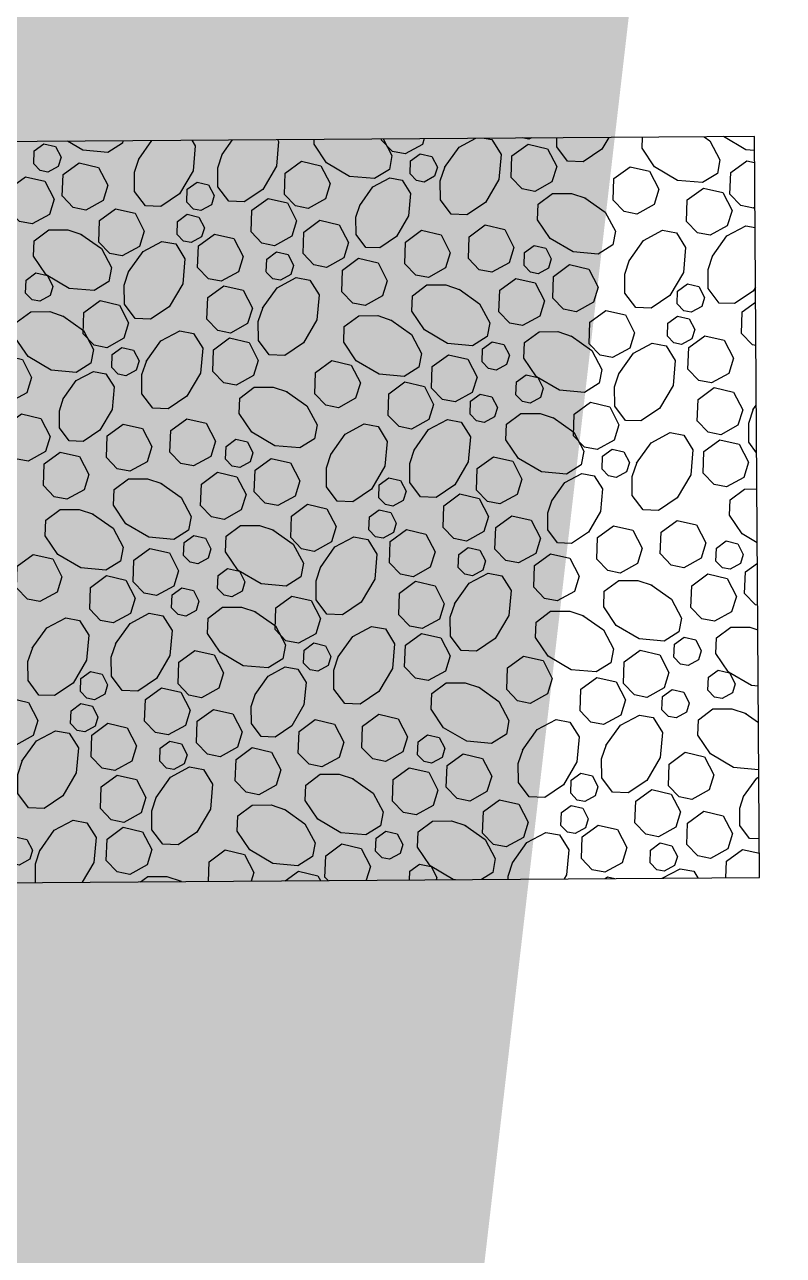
# Model space of a CAD drawing. Header units: feet. Extents: x 7707 to 9528, y 2602 to 5512.
# Drawn here: x 9314.29 to 9324.01, y 4395.07 to 4410.85 of the extents above; entities that cross this region are included whole.
import ezdxf

# ---------------------------------------------------------------- set-up
doc = ezdxf.new("R2010")
doc.units = ezdxf.units.FT
doc.header["$LTSCALE"] = 0.4
doc.header["$MEASUREMENT"] = 0
doc.layers.add('ECB', color=84, linetype='Continuous')
doc.layers.add('STORM', color=7, linetype='Continuous')

msp = doc.modelspace()

# ---------------------------------------------------------------- linework, layer by layer
at = {"layer": 'ECB', "color": 5, "const_width": 13}
msp.add_lwpolyline([(9388.207, 4581.414), (9363.005, 4561.07), (9327.675, 4516.172), (9312.856, 4388.204), (9285.992, 4044.931), (9285.992, 4021.095), (9296.595, 3991.962), (9296.595, 3946.056), (9296.595, 3538.381), (9320.163, 3259.45)], dxfattribs=at)
at = {"layer": 'STORM', "color": 1, "flags": 128}
msp.add_lwpolyline([(9304.644, 4409.283), (9304.711, 4399.783), (9323.71, 4399.917), (9323.644, 4409.416)], close=True, dxfattribs=at)
for points in [[(9320.181, 4409.392), (9320.279, 4409.374), (9320.397, 4409.185), (9320.369, 4408.865), (9320.196, 4408.57), (9319.956, 4408.409), (9319.758, 4408.417), (9319.62, 4408.601), (9319.618, 4408.845), (9319.679, 4409.028)], [(9319.673, 4409.015), (9319.859, 4409.277), (9320.073, 4409.391)], [(9320.785, 4409.396), (9320.752, 4409.379), (9320.666, 4409.396)], [(9321.777, 4409.403), (9321.688, 4409.252), (9321.449, 4409.09), (9321.25, 4409.099), (9321.112, 4409.283), (9321.111, 4409.399)], [(9323, 4409.412), (9323.073, 4409.36), (9323.202, 4409.117), (9323.169, 4408.941), (9322.98, 4408.823), (9322.66, 4408.851), (9322.365, 4409.024), (9322.204, 4409.263), (9322.21, 4409.406)], [(9323.645, 4409.235), (9323.533, 4409.245), (9323.246, 4409.414)], [(9314.407, 4409.064), (9314.414, 4409.231), (9314.537, 4409.322), (9314.686, 4409.287), (9314.758, 4409.149), (9314.721, 4409.031), (9314.588, 4408.958), (9314.491, 4408.978), (9314.407, 4409.064)], [(9315.551, 4409.36), (9315.545, 4409.328), (9315.357, 4409.211), (9315.037, 4409.238), (9314.839, 4409.355)], [(9316.434, 4409.366), (9316.478, 4409.295), (9316.45, 4408.975), (9316.276, 4408.68), (9316.037, 4408.519), (9315.839, 4408.527), (9315.701, 4408.711), (9315.699, 4408.955), (9315.76, 4409.138)], [(9315.754, 4409.125), (9315.922, 4409.363)], [(9317.532, 4409.374), (9317.545, 4409.352), (9317.517, 4409.032), (9317.344, 4408.737), (9317.105, 4408.576), (9316.906, 4408.584), (9316.768, 4408.769), (9316.767, 4409.013), (9316.828, 4409.196)], [(9316.822, 4409.183), (9316.954, 4409.37)], [(9318.884, 4409.383), (9318.998, 4409.169), (9318.965, 4408.992), (9318.776, 4408.874), (9318.456, 4408.903), (9318.161, 4409.076), (9318, 4409.315), (9318.003, 4409.377)], [(9319.411, 4409.387), (9319.388, 4409.312), (9319.167, 4409.19), (9319.005, 4409.222), (9318.865, 4409.367)], [(9318.865, 4409.366), (9318.866, 4409.383)], [(9320.526, 4408.887), (9320.536, 4409.165), (9320.742, 4409.316), (9320.991, 4409.258), (9321.11, 4409.029), (9321.049, 4408.833), (9320.828, 4408.711), (9320.666, 4408.743), (9320.526, 4408.887)], [(9314.774, 4408.648), (9314.785, 4408.926), (9314.99, 4409.077), (9315.239, 4409.019), (9315.358, 4408.789), (9315.297, 4408.594), (9315.076, 4408.472), (9314.914, 4408.504), (9314.775, 4408.648)], [(9317.622, 4408.669), (9317.632, 4408.946), (9317.838, 4409.097), (9318.087, 4409.04), (9318.206, 4408.81), (9318.145, 4408.614), (9317.924, 4408.492), (9317.762, 4408.524), (9317.622, 4408.669)], [(9319.231, 4408.937), (9319.237, 4409.103), (9319.361, 4409.194), (9319.51, 4409.159), (9319.581, 4409.021), (9319.545, 4408.904), (9319.412, 4408.831), (9319.315, 4408.85), (9319.231, 4408.937)], [(9323.33, 4408.673), (9323.34, 4408.951), (9323.546, 4409.102), (9323.646, 4409.079)], [(9321.834, 4408.597), (9321.844, 4408.874), (9322.05, 4409.025), (9322.299, 4408.968), (9322.418, 4408.738), (9322.357, 4408.542), (9322.136, 4408.42), (9321.974, 4408.452), (9321.835, 4408.597)], [(9314.086, 4408.47), (9314.096, 4408.747), (9314.302, 4408.899), (9314.551, 4408.841), (9314.669, 4408.611), (9314.608, 4408.415), (9314.388, 4408.294), (9314.226, 4408.325), (9314.086, 4408.47)], [(9316.37, 4408.571), (9316.376, 4408.738), (9316.5, 4408.828), (9316.649, 4408.794), (9316.72, 4408.656), (9316.684, 4408.538), (9316.551, 4408.466), (9316.454, 4408.484), (9316.37, 4408.571)], [(9318.586, 4408.532), (9318.753, 4408.767), (9318.972, 4408.884), (9319.131, 4408.854), (9319.237, 4408.684), (9319.212, 4408.396), (9319.056, 4408.131), (9318.841, 4407.986), (9318.662, 4407.993), (9318.538, 4408.159), (9318.536, 4408.379), (9318.591, 4408.543)], [(9317.193, 4408.192), (9317.204, 4408.469), (9317.41, 4408.62), (9317.658, 4408.562), (9317.777, 4408.333), (9317.716, 4408.137), (9317.495, 4408.015), (9317.333, 4408.047), (9317.194, 4408.192)], [(9321.471, 4408.63), (9321.733, 4408.444), (9321.862, 4408.201), (9321.829, 4408.024), (9321.64, 4407.907), (9321.32, 4407.935), (9321.026, 4408.108), (9320.864, 4408.347), (9320.873, 4408.546), (9321.057, 4408.684), (9321.301, 4408.685), (9321.484, 4408.624)], [(9322.773, 4408.324), (9322.783, 4408.601), (9322.989, 4408.752), (9323.238, 4408.695), (9323.357, 4408.465), (9323.296, 4408.269), (9323.075, 4408.148), (9322.913, 4408.179), (9322.774, 4408.324)], [(9323.65, 4408.507), (9323.631, 4408.497), (9323.47, 4408.529), (9323.33, 4408.674)], [(9315.241, 4408.06), (9315.251, 4408.338), (9315.457, 4408.489), (9315.706, 4408.431), (9315.825, 4408.201), (9315.764, 4408.006), (9315.543, 4407.884), (9315.381, 4407.916), (9315.241, 4408.061)], [(9316.245, 4408.159), (9316.251, 4408.326), (9316.374, 4408.417), (9316.524, 4408.382), (9316.595, 4408.244), (9316.558, 4408.127), (9316.426, 4408.054), (9316.329, 4408.073), (9316.245, 4408.16)], [(9317.859, 4407.913), (9317.869, 4408.19), (9318.075, 4408.342), (9318.323, 4408.284), (9318.442, 4408.054), (9318.382, 4407.858), (9318.161, 4407.737), (9317.999, 4407.768), (9317.859, 4407.913)], [(9315.013, 4408.163), (9315.275, 4407.977), (9315.405, 4407.734), (9315.371, 4407.557), (9315.182, 4407.439), (9314.862, 4407.467), (9314.568, 4407.641), (9314.406, 4407.879), (9314.415, 4408.078), (9314.599, 4408.216), (9314.843, 4408.218), (9315.026, 4408.157)], [(9316.508, 4407.735), (9316.518, 4408.013), (9316.724, 4408.164), (9316.972, 4408.106), (9317.091, 4407.876), (9317.03, 4407.68), (9316.809, 4407.559), (9316.647, 4407.591), (9316.508, 4407.735)], [(9319.163, 4407.783), (9319.173, 4408.061), (9319.379, 4408.212), (9319.628, 4408.154), (9319.746, 4407.924), (9319.686, 4407.729), (9319.465, 4407.607), (9319.303, 4407.639), (9319.163, 4407.783)], [(9319.978, 4407.852), (9319.988, 4408.129), (9320.194, 4408.28), (9320.443, 4408.223), (9320.561, 4407.993), (9320.5, 4407.797), (9320.279, 4407.675), (9320.118, 4407.707), (9319.978, 4407.852)], [(9322.038, 4407.822), (9322.224, 4408.083), (9322.467, 4408.213), (9322.644, 4408.18), (9322.762, 4407.991), (9322.734, 4407.671), (9322.56, 4407.376), (9322.321, 4407.215), (9322.122, 4407.223), (9321.984, 4407.408), (9321.983, 4407.651), (9322.044, 4407.834)], [(9323.106, 4407.879), (9323.292, 4408.141), (9323.535, 4408.27), (9323.652, 4408.249)], [(9315.622, 4407.678), (9315.809, 4407.94), (9316.051, 4408.07), (9316.228, 4408.037), (9316.346, 4407.848), (9316.318, 4407.528), (9316.145, 4407.233), (9315.906, 4407.072), (9315.707, 4407.08), (9315.569, 4407.264), (9315.567, 4407.508), (9315.628, 4407.691)], [(9320.691, 4407.76), (9320.697, 4407.927), (9320.821, 4408.017), (9320.97, 4407.983), (9321.041, 4407.845), (9321.005, 4407.727), (9320.872, 4407.655), (9320.775, 4407.674), (9320.691, 4407.76)], [(9317.388, 4407.678), (9317.394, 4407.844), (9317.518, 4407.934), (9317.667, 4407.9), (9317.738, 4407.762), (9317.702, 4407.645), (9317.569, 4407.572), (9317.472, 4407.591), (9317.388, 4407.677)], [(9318.355, 4407.425), (9318.365, 4407.702), (9318.571, 4407.853), (9318.82, 4407.795), (9318.939, 4407.566), (9318.878, 4407.37), (9318.657, 4407.248), (9318.495, 4407.28), (9318.355, 4407.425)], [(9323.657, 4407.483), (9323.628, 4407.434), (9323.389, 4407.272), (9323.19, 4407.28), (9323.052, 4407.465), (9323.051, 4407.708), (9323.112, 4407.892)], [(9314.304, 4407.408), (9314.31, 4407.575), (9314.434, 4407.665), (9314.583, 4407.631), (9314.654, 4407.493), (9314.618, 4407.375), (9314.485, 4407.302), (9314.388, 4407.321), (9314.304, 4407.408)], [(9321.059, 4407.344), (9321.069, 4407.622), (9321.274, 4407.773), (9321.523, 4407.715), (9321.642, 4407.485), (9321.581, 4407.29), (9321.36, 4407.168), (9321.198, 4407.2), (9321.059, 4407.344)], [(9316.626, 4407.071), (9316.637, 4407.349), (9316.842, 4407.5), (9317.091, 4407.443), (9317.21, 4407.213), (9317.149, 4407.017), (9316.928, 4406.895), (9316.766, 4406.927), (9316.627, 4407.072)], [(9317.341, 4407.213), (9317.528, 4407.475), (9317.77, 4407.605), (9317.947, 4407.572), (9318.065, 4407.383), (9318.037, 4407.063), (9317.863, 4406.768), (9317.625, 4406.607), (9317.426, 4406.615), (9317.288, 4406.799), (9317.286, 4407.043), (9317.347, 4407.226)], [(9319.859, 4407.457), (9320.121, 4407.271), (9320.251, 4407.028), (9320.218, 4406.851), (9320.029, 4406.733), (9319.709, 4406.761), (9319.414, 4406.935), (9319.253, 4407.174), (9319.261, 4407.373), (9319.445, 4407.511), (9319.689, 4407.512), (9319.872, 4407.451)], [(9320.37, 4407.166), (9320.38, 4407.443), (9320.586, 4407.595), (9320.834, 4407.537), (9320.953, 4407.307), (9320.893, 4407.111), (9320.671, 4406.99), (9320.51, 4407.021), (9320.37, 4407.166)], [(9322.654, 4407.268), (9322.66, 4407.434), (9322.784, 4407.524), (9322.933, 4407.49), (9323.004, 4407.352), (9322.968, 4407.235), (9322.835, 4407.161), (9322.738, 4407.181), (9322.654, 4407.268)], [(9315.041, 4406.883), (9315.051, 4407.16), (9315.257, 4407.311), (9315.506, 4407.254), (9315.624, 4407.024), (9315.564, 4406.829), (9315.343, 4406.706), (9315.181, 4406.738), (9315.041, 4406.883)], [(9321.525, 4406.756), (9321.535, 4407.034), (9321.741, 4407.185), (9321.99, 4407.127), (9322.108, 4406.897), (9322.048, 4406.702), (9321.827, 4406.58), (9321.665, 4406.612), (9321.525, 4406.756)], [(9323.477, 4406.888), (9323.488, 4407.165), (9323.659, 4407.291)], [(9314.782, 4407.115), (9315.044, 4406.929), (9315.174, 4406.686), (9315.141, 4406.509), (9314.952, 4406.391), (9314.632, 4406.419), (9314.337, 4406.593), (9314.176, 4406.831), (9314.184, 4407.03), (9314.369, 4407.168), (9314.612, 4407.17), (9314.795, 4407.109)], [(9318.986, 4407.063), (9319.248, 4406.877), (9319.378, 4406.634), (9319.345, 4406.457), (9319.156, 4406.339), (9318.836, 4406.367), (9318.541, 4406.541), (9318.38, 4406.779), (9318.388, 4406.979), (9318.572, 4407.116), (9318.816, 4407.118), (9318.999, 4407.057)], [(9322.529, 4406.856), (9322.535, 4407.022), (9322.658, 4407.113), (9322.808, 4407.078), (9322.879, 4406.94), (9322.842, 4406.823), (9322.71, 4406.75), (9322.613, 4406.769), (9322.529, 4406.856)], [(9315.849, 4406.532), (9316.035, 4406.794), (9316.278, 4406.923), (9316.455, 4406.891), (9316.573, 4406.701), (9316.544, 4406.381), (9316.371, 4406.087), (9316.132, 4405.925), (9315.933, 4405.934), (9315.795, 4406.118), (9315.794, 4406.362), (9315.855, 4406.545)], [(9321.296, 4406.859), (9321.559, 4406.673), (9321.688, 4406.43), (9321.655, 4406.253), (9321.466, 4406.135), (9321.146, 4406.163), (9320.851, 4406.336), (9320.69, 4406.575), (9320.699, 4406.774), (9320.883, 4406.912), (9321.126, 4406.914), (9321.31, 4406.853)], [(9323.663, 4406.734), (9323.617, 4406.743), (9323.477, 4406.888)], [(9315.407, 4406.453), (9315.413, 4406.62), (9315.536, 4406.71), (9315.685, 4406.676), (9315.757, 4406.538), (9315.72, 4406.42), (9315.588, 4406.347), (9315.491, 4406.367), (9315.407, 4406.453)], [(9316.702, 4406.404), (9316.712, 4406.681), (9316.918, 4406.833), (9317.167, 4406.775), (9317.285, 4406.545), (9317.225, 4406.349), (9317.003, 4406.228), (9316.842, 4406.259), (9316.702, 4406.404)], [(9320.153, 4406.527), (9320.159, 4406.693), (9320.282, 4406.784), (9320.432, 4406.749), (9320.503, 4406.612), (9320.467, 4406.494), (9320.334, 4406.421), (9320.237, 4406.44), (9320.153, 4406.527)], [(9321.906, 4406.374), (9322.092, 4406.636), (9322.335, 4406.766), (9322.512, 4406.733), (9322.63, 4406.544), (9322.602, 4406.224), (9322.429, 4405.929), (9322.19, 4405.768), (9321.991, 4405.776), (9321.853, 4405.96), (9321.851, 4406.204), (9321.912, 4406.387)], [(9322.791, 4406.431), (9322.802, 4406.709), (9323.008, 4406.86), (9323.256, 4406.802), (9323.375, 4406.572), (9323.314, 4406.377), (9323.093, 4406.255), (9322.931, 4406.287), (9322.792, 4406.431)], [(9313.798, 4406.185), (9313.808, 4406.463), (9314.014, 4406.614), (9314.262, 4406.556), (9314.381, 4406.326), (9314.32, 4406.13), (9314.099, 4406.009), (9313.938, 4406.041), (9313.798, 4406.185)], [(9319.505, 4406.19), (9319.515, 4406.467), (9319.721, 4406.618), (9319.97, 4406.561), (9320.089, 4406.331), (9320.028, 4406.135), (9319.807, 4406.014), (9319.645, 4406.045), (9319.505, 4406.19)], [(9314.786, 4406.051), (9314.953, 4406.287), (9315.172, 4406.403), (9315.331, 4406.374), (9315.437, 4406.204), (9315.412, 4405.915), (9315.256, 4405.65), (9315.041, 4405.505), (9314.862, 4405.513), (9314.737, 4405.679), (9314.736, 4405.898), (9314.791, 4406.063)], [(9318.01, 4406.113), (9318.02, 4406.391), (9318.226, 4406.542), (9318.475, 4406.484), (9318.594, 4406.255), (9318.533, 4406.059), (9318.312, 4405.937), (9318.15, 4405.969), (9318.01, 4406.114)], [(9318.949, 4405.84), (9318.959, 4406.118), (9319.165, 4406.269), (9319.414, 4406.211), (9319.533, 4405.981), (9319.472, 4405.786), (9319.251, 4405.664), (9319.089, 4405.696), (9318.949, 4405.84)], [(9320.588, 4406.104), (9320.594, 4406.271), (9320.717, 4406.361), (9320.867, 4406.327), (9320.938, 4406.189), (9320.902, 4406.071), (9320.769, 4405.998), (9320.672, 4406.017), (9320.588, 4406.104)], [(9317.646, 4406.147), (9317.908, 4405.961), (9318.038, 4405.718), (9318.005, 4405.541), (9317.816, 4405.423), (9317.496, 4405.451), (9317.201, 4405.624), (9317.04, 4405.863), (9317.048, 4406.062), (9317.233, 4406.2), (9317.477, 4406.202), (9317.659, 4406.141)], [(9319.999, 4405.856), (9320.005, 4406.022), (9320.129, 4406.113), (9320.278, 4406.078), (9320.35, 4405.94), (9320.313, 4405.823), (9320.18, 4405.75), (9320.083, 4405.769), (9319.999, 4405.856)], [(9322.911, 4405.767), (9322.921, 4406.045), (9323.126, 4406.196), (9323.375, 4406.138), (9323.494, 4405.909), (9323.433, 4405.713), (9323.212, 4405.591), (9323.05, 4405.623), (9322.911, 4405.768)], [(9321.325, 4405.579), (9321.335, 4405.857), (9321.541, 4406.008), (9321.79, 4405.95), (9321.908, 4405.72), (9321.848, 4405.524), (9321.627, 4405.402), (9321.465, 4405.434), (9321.325, 4405.579)], [(9323.672, 4405.361), (9323.572, 4405.495), (9323.57, 4405.739), (9323.631, 4405.922)], [(9323.625, 4405.909), (9323.668, 4405.969)], [(9314.035, 4405.429), (9314.045, 4405.707), (9314.251, 4405.858), (9314.499, 4405.801), (9314.618, 4405.57), (9314.557, 4405.375), (9314.336, 4405.253), (9314.175, 4405.285), (9314.035, 4405.43)], [(9316.153, 4405.368), (9316.164, 4405.646), (9316.369, 4405.797), (9316.618, 4405.739), (9316.737, 4405.509), (9316.676, 4405.314), (9316.455, 4405.192), (9316.293, 4405.224), (9316.153, 4405.368)], [(9319.281, 4405.395), (9319.467, 4405.657), (9319.71, 4405.787), (9319.887, 4405.754), (9320.005, 4405.565), (9319.977, 4405.245), (9319.803, 4404.95), (9319.565, 4404.789), (9319.366, 4404.797), (9319.228, 4404.981), (9319.226, 4405.225), (9319.287, 4405.408)], [(9321.066, 4405.811), (9321.328, 4405.625), (9321.458, 4405.382), (9321.425, 4405.205), (9321.236, 4405.087), (9320.916, 4405.115), (9320.621, 4405.289), (9320.46, 4405.527), (9320.468, 4405.726), (9320.652, 4405.864), (9320.896, 4405.866), (9321.079, 4405.805)], [(9315.339, 4405.3), (9315.349, 4405.577), (9315.555, 4405.728), (9315.803, 4405.67), (9315.922, 4405.441), (9315.862, 4405.245), (9315.64, 4405.123), (9315.479, 4405.155), (9315.339, 4405.3)], [(9318.214, 4405.338), (9318.4, 4405.6), (9318.643, 4405.73), (9318.82, 4405.696), (9318.937, 4405.507), (9318.909, 4405.188), (9318.736, 4404.893), (9318.497, 4404.731), (9318.298, 4404.74), (9318.16, 4404.924), (9318.159, 4405.168), (9318.219, 4405.351)], [(9322.133, 4405.228), (9322.319, 4405.49), (9322.562, 4405.619), (9322.739, 4405.586), (9322.856, 4405.397), (9322.828, 4405.077), (9322.655, 4404.783), (9322.416, 4404.621), (9322.217, 4404.63), (9322.079, 4404.814), (9322.078, 4405.058), (9322.139, 4405.241)], [(9316.867, 4405.277), (9316.873, 4405.443), (9316.997, 4405.534), (9317.146, 4405.499), (9317.217, 4405.361), (9317.181, 4405.244), (9317.048, 4405.171), (9316.951, 4405.19), (9316.867, 4405.277)], [(9322.986, 4405.1), (9322.996, 4405.377), (9323.202, 4405.528), (9323.45, 4405.471), (9323.569, 4405.241), (9323.508, 4405.045), (9323.287, 4404.924), (9323.126, 4404.955), (9322.986, 4405.1)], [(9314.531, 4404.941), (9314.541, 4405.219), (9314.747, 4405.37), (9314.996, 4405.312), (9315.114, 4405.082), (9315.054, 4404.886), (9314.833, 4404.764), (9314.671, 4404.797), (9314.531, 4404.941)], [(9317.234, 4404.861), (9317.244, 4405.138), (9317.45, 4405.289), (9317.699, 4405.232), (9317.818, 4405.002), (9317.757, 4404.806), (9317.536, 4404.685), (9317.374, 4404.716), (9317.234, 4404.861)], [(9320.082, 4404.881), (9320.092, 4405.158), (9320.298, 4405.31), (9320.546, 4405.252), (9320.665, 4405.022), (9320.604, 4404.826), (9320.383, 4404.705), (9320.221, 4404.737), (9320.082, 4404.881)], [(9321.691, 4405.149), (9321.697, 4405.316), (9321.82, 4405.406), (9321.969, 4405.372), (9322.041, 4405.234), (9322.004, 4405.116), (9321.871, 4405.043), (9321.775, 4405.063), (9321.691, 4405.149)], [(9316.035, 4404.973), (9316.297, 4404.787), (9316.426, 4404.544), (9316.393, 4404.368), (9316.205, 4404.25), (9315.884, 4404.278), (9315.59, 4404.451), (9315.428, 4404.69), (9315.437, 4404.889), (9315.621, 4405.027), (9315.865, 4405.028), (9316.048, 4404.968)], [(9316.546, 4404.682), (9316.556, 4404.96), (9316.761, 4405.111), (9317.01, 4405.053), (9317.129, 4404.824), (9317.068, 4404.628), (9316.847, 4404.506), (9316.685, 4404.538), (9316.546, 4404.683)], [(9318.83, 4404.784), (9318.836, 4404.95), (9318.959, 4405.041), (9319.109, 4405.006), (9319.18, 4404.869), (9319.143, 4404.751), (9319.011, 4404.678), (9318.914, 4404.697), (9318.83, 4404.784)], [(9321.046, 4404.744), (9321.213, 4404.98), (9321.431, 4405.097), (9321.591, 4405.067), (9321.697, 4404.897), (9321.672, 4404.609), (9321.516, 4404.343), (9321.3, 4404.198), (9321.121, 4404.206), (9320.997, 4404.372), (9320.996, 4404.591), (9321.051, 4404.756)], [(9319.653, 4404.404), (9319.663, 4404.682), (9319.869, 4404.833), (9320.118, 4404.775), (9320.237, 4404.545), (9320.176, 4404.35), (9319.955, 4404.228), (9319.793, 4404.26), (9319.653, 4404.404)], [(9323.68, 4404.206), (9323.485, 4404.32), (9323.324, 4404.559), (9323.332, 4404.758), (9323.516, 4404.896), (9323.676, 4404.897)], [(9317.701, 4404.273), (9317.711, 4404.55), (9317.917, 4404.701), (9318.166, 4404.644), (9318.284, 4404.414), (9318.223, 4404.218), (9318.002, 4404.096), (9317.84, 4404.128), (9317.701, 4404.273)], [(9315.162, 4404.579), (9315.424, 4404.393), (9315.554, 4404.15), (9315.521, 4403.973), (9315.331, 4403.856), (9315.011, 4403.884), (9314.717, 4404.057), (9314.555, 4404.296), (9314.564, 4404.495), (9314.748, 4404.633), (9314.992, 4404.634), (9315.175, 4404.573)], [(9318.704, 4404.372), (9318.71, 4404.539), (9318.834, 4404.629), (9318.983, 4404.595), (9319.054, 4404.457), (9319.018, 4404.339), (9318.885, 4404.266), (9318.788, 4404.285), (9318.704, 4404.372)], [(9320.319, 4404.126), (9320.329, 4404.403), (9320.534, 4404.554), (9320.783, 4404.496), (9320.902, 4404.267), (9320.841, 4404.071), (9320.62, 4403.949), (9320.458, 4403.981), (9320.319, 4404.126)], [(9317.472, 4404.375), (9317.734, 4404.189), (9317.864, 4403.946), (9317.831, 4403.769), (9317.642, 4403.651), (9317.322, 4403.68), (9317.027, 4403.853), (9316.866, 4404.092), (9316.874, 4404.291), (9317.058, 4404.429), (9317.302, 4404.43), (9317.485, 4404.369)], [(9318.967, 4403.948), (9318.977, 4404.225), (9319.183, 4404.376), (9319.432, 4404.319), (9319.551, 4404.089), (9319.49, 4403.893), (9319.269, 4403.771), (9319.107, 4403.803), (9318.967, 4403.948)], [(9321.623, 4403.996), (9321.633, 4404.273), (9321.839, 4404.424), (9322.087, 4404.367), (9322.206, 4404.137), (9322.146, 4403.941), (9321.924, 4403.819), (9321.763, 4403.851), (9321.623, 4403.996)], [(9322.437, 4404.064), (9322.448, 4404.342), (9322.653, 4404.493), (9322.902, 4404.435), (9323.021, 4404.205), (9322.96, 4404.01), (9322.739, 4403.888), (9322.577, 4403.92), (9322.438, 4404.064)], [(9316.328, 4404.043), (9316.335, 4404.21), (9316.458, 4404.3), (9316.607, 4404.266), (9316.678, 4404.128), (9316.642, 4404.011), (9316.509, 4403.938), (9316.412, 4403.957), (9316.329, 4404.043)], [(9318.082, 4403.891), (9318.268, 4404.153), (9318.511, 4404.282), (9318.688, 4404.249), (9318.805, 4404.06), (9318.777, 4403.74), (9318.604, 4403.445), (9318.365, 4403.284), (9318.166, 4403.293), (9318.028, 4403.477), (9318.027, 4403.721), (9318.088, 4403.904)], [(9323.151, 4403.973), (9323.157, 4404.139), (9323.281, 4404.23), (9323.43, 4404.195), (9323.501, 4404.057), (9323.465, 4403.94), (9323.332, 4403.867), (9323.235, 4403.886), (9323.151, 4403.973)], [(9314.185, 4403.63), (9314.196, 4403.907), (9314.402, 4404.058), (9314.651, 4404.001), (9314.769, 4403.771), (9314.708, 4403.575), (9314.487, 4403.453), (9314.326, 4403.485), (9314.186, 4403.63)], [(9315.681, 4403.707), (9315.691, 4403.984), (9315.897, 4404.135), (9316.146, 4404.077), (9316.265, 4403.848), (9316.204, 4403.652), (9315.983, 4403.53), (9315.821, 4403.562), (9315.681, 4403.707)], [(9319.847, 4403.89), (9319.854, 4404.056), (9319.977, 4404.147), (9320.126, 4404.113), (9320.198, 4403.975), (9320.162, 4403.857), (9320.029, 4403.784), (9319.932, 4403.803), (9319.848, 4403.89)], [(9320.815, 4403.637), (9320.825, 4403.915), (9321.031, 4404.066), (9321.279, 4404.008), (9321.398, 4403.778), (9321.337, 4403.582), (9321.117, 4403.461), (9320.955, 4403.492), (9320.815, 4403.637)], [(9316.763, 4403.621), (9316.77, 4403.787), (9316.893, 4403.878), (9317.043, 4403.843), (9317.114, 4403.705), (9317.077, 4403.588), (9316.945, 4403.515), (9316.847, 4403.534), (9316.764, 4403.62)], [(9323.518, 4403.557), (9323.528, 4403.834), (9323.682, 4403.947)], [(9315.125, 4403.357), (9315.135, 4403.634), (9315.341, 4403.786), (9315.59, 4403.728), (9315.708, 4403.498), (9315.648, 4403.302), (9315.427, 4403.181), (9315.265, 4403.213), (9315.125, 4403.357)], [(9319.086, 4403.284), (9319.096, 4403.562), (9319.302, 4403.713), (9319.551, 4403.655), (9319.669, 4403.425), (9319.609, 4403.229), (9319.387, 4403.108), (9319.226, 4403.139), (9319.086, 4403.284)], [(9319.801, 4403.426), (9319.987, 4403.688), (9320.23, 4403.817), (9320.407, 4403.784), (9320.525, 4403.595), (9320.496, 4403.275), (9320.323, 4402.981), (9320.084, 4402.819), (9319.885, 4402.827), (9319.747, 4403.012), (9319.746, 4403.255), (9319.807, 4403.439)], [(9322.319, 4403.669), (9322.581, 4403.483), (9322.71, 4403.24), (9322.677, 4403.064), (9322.488, 4402.946), (9322.168, 4402.974), (9321.873, 4403.147), (9321.713, 4403.386), (9321.72, 4403.585), (9321.905, 4403.723), (9322.149, 4403.724), (9322.332, 4403.664)], [(9322.829, 4403.379), (9322.84, 4403.656), (9323.045, 4403.807), (9323.294, 4403.75), (9323.413, 4403.52), (9323.352, 4403.324), (9323.131, 4403.202), (9322.969, 4403.234), (9322.83, 4403.378)], [(9316.175, 4403.372), (9316.181, 4403.539), (9316.305, 4403.63), (9316.454, 4403.595), (9316.525, 4403.457), (9316.489, 4403.34), (9316.356, 4403.267), (9316.259, 4403.286), (9316.175, 4403.372)], [(9323.686, 4403.407), (9323.658, 4403.412), (9323.518, 4403.557)], [(9317.5, 4403.096), (9317.511, 4403.373), (9317.717, 4403.524), (9317.965, 4403.466), (9318.084, 4403.237), (9318.023, 4403.041), (9317.802, 4402.919), (9317.64, 4402.951), (9317.5, 4403.096)], [(9314.389, 4402.855), (9314.575, 4403.117), (9314.818, 4403.246), (9314.995, 4403.213), (9315.113, 4403.024), (9315.085, 4402.704), (9314.911, 4402.409), (9314.673, 4402.248), (9314.474, 4402.256), (9314.336, 4402.44), (9314.334, 4402.684), (9314.395, 4402.867)], [(9315.457, 4402.912), (9315.643, 4403.174), (9315.886, 4403.303), (9316.063, 4403.27), (9316.181, 4403.081), (9316.152, 4402.761), (9315.979, 4402.466), (9315.74, 4402.305), (9315.542, 4402.313), (9315.403, 4402.498), (9315.402, 4402.741), (9315.463, 4402.924)], [(9317.242, 4403.327), (9317.504, 4403.141), (9317.633, 4402.898), (9317.601, 4402.721), (9317.412, 4402.603), (9317.091, 4402.632), (9316.797, 4402.805), (9316.635, 4403.044), (9316.644, 4403.243), (9316.828, 4403.381), (9317.072, 4403.382), (9317.255, 4403.321)], [(9321.446, 4403.276), (9321.708, 4403.09), (9321.837, 4402.846), (9321.804, 4402.669), (9321.615, 4402.552), (9321.296, 4402.58), (9321.001, 4402.753), (9320.839, 4402.992), (9320.848, 4403.191), (9321.032, 4403.329), (9321.276, 4403.331), (9321.459, 4403.269)], [(9318.309, 4402.744), (9318.495, 4403.006), (9318.737, 4403.136), (9318.915, 4403.103), (9319.032, 4402.914), (9319.004, 4402.594), (9318.831, 4402.299), (9318.592, 4402.138), (9318.393, 4402.146), (9318.255, 4402.33), (9318.253, 4402.574), (9318.314, 4402.757)], [(9323.693, 4402.368), (9323.606, 4402.376), (9323.311, 4402.549), (9323.15, 4402.788), (9323.158, 4402.987), (9323.342, 4403.125), (9323.586, 4403.126), (9323.688, 4403.092)], [(9317.866, 4402.666), (9317.872, 4402.832), (9317.996, 4402.923), (9318.145, 4402.888), (9318.216, 4402.75), (9318.18, 4402.633), (9318.047, 4402.56), (9317.95, 4402.579), (9317.866, 4402.666)], [(9319.161, 4402.617), (9319.171, 4402.894), (9319.377, 4403.045), (9319.626, 4402.987), (9319.745, 4402.758), (9319.684, 4402.562), (9319.463, 4402.44), (9319.301, 4402.472), (9319.161, 4402.617)], [(9322.612, 4402.739), (9322.618, 4402.906), (9322.742, 4402.996), (9322.891, 4402.962), (9322.963, 4402.824), (9322.926, 4402.707), (9322.793, 4402.634), (9322.696, 4402.653), (9322.612, 4402.739)], [(9316.257, 4402.398), (9316.267, 4402.675), (9316.473, 4402.826), (9316.722, 4402.769), (9316.841, 4402.539), (9316.78, 4402.343), (9316.559, 4402.221), (9316.397, 4402.253), (9316.257, 4402.398)], [(9321.965, 4402.402), (9321.975, 4402.68), (9322.181, 4402.831), (9322.43, 4402.773), (9322.548, 4402.544), (9322.488, 4402.348), (9322.266, 4402.226), (9322.105, 4402.258), (9321.965, 4402.403)], [(9317.245, 4402.263), (9317.413, 4402.499), (9317.632, 4402.616), (9317.791, 4402.586), (9317.897, 4402.416), (9317.871, 4402.128), (9317.715, 4401.863), (9317.5, 4401.717), (9317.321, 4401.725), (9317.197, 4401.891), (9317.196, 4402.11), (9317.251, 4402.275)], [(9320.47, 4402.326), (9320.48, 4402.603), (9320.686, 4402.754), (9320.935, 4402.697), (9321.053, 4402.467), (9320.993, 4402.271), (9320.771, 4402.149), (9320.609, 4402.181), (9320.47, 4402.326)], [(9315.005, 4402.3), (9315.011, 4402.467), (9315.135, 4402.557), (9315.284, 4402.523), (9315.355, 4402.385), (9315.319, 4402.268), (9315.187, 4402.195), (9315.089, 4402.214), (9315.005, 4402.3)], [(9321.409, 4402.053), (9321.419, 4402.33), (9321.625, 4402.481), (9321.873, 4402.424), (9321.992, 4402.194), (9321.931, 4401.998), (9321.711, 4401.877), (9321.549, 4401.908), (9321.409, 4402.053)], [(9323.048, 4402.317), (9323.054, 4402.483), (9323.177, 4402.574), (9323.326, 4402.539), (9323.398, 4402.401), (9323.361, 4402.284), (9323.229, 4402.211), (9323.132, 4402.23), (9323.048, 4402.317)], [(9315.829, 4401.921), (9315.839, 4402.198), (9316.045, 4402.349), (9316.294, 4402.292), (9316.412, 4402.062), (9316.351, 4401.866), (9316.13, 4401.744), (9315.968, 4401.776), (9315.829, 4401.921)], [(9320.106, 4402.359), (9320.368, 4402.173), (9320.497, 4401.93), (9320.465, 4401.753), (9320.276, 4401.636), (9319.956, 4401.664), (9319.661, 4401.837), (9319.499, 4402.076), (9319.508, 4402.275), (9319.692, 4402.413), (9319.936, 4402.414), (9320.119, 4402.353)], [(9322.459, 4402.068), (9322.465, 4402.235), (9322.589, 4402.326), (9322.738, 4402.291), (9322.809, 4402.153), (9322.772, 4402.035), (9322.64, 4401.962), (9322.543, 4401.982), (9322.459, 4402.068)], [(9313.876, 4401.789), (9313.886, 4402.067), (9314.093, 4402.218), (9314.341, 4402.16), (9314.46, 4401.93), (9314.399, 4401.735), (9314.178, 4401.613), (9314.016, 4401.645), (9313.876, 4401.789)], [(9314.88, 4401.889), (9314.886, 4402.055), (9315.01, 4402.146), (9315.159, 4402.111), (9315.23, 4401.973), (9315.194, 4401.856), (9315.061, 4401.783), (9314.964, 4401.802), (9314.88, 4401.889)], [(9316.494, 4401.642), (9316.504, 4401.92), (9316.71, 4402.071), (9316.959, 4402.013), (9317.077, 4401.783), (9317.017, 4401.588), (9316.796, 4401.465), (9316.634, 4401.497), (9316.494, 4401.642)], [(9318.613, 4401.581), (9318.623, 4401.858), (9318.829, 4402.009), (9319.078, 4401.952), (9319.197, 4401.722), (9319.136, 4401.526), (9318.915, 4401.404), (9318.753, 4401.436), (9318.613, 4401.581)], [(9321.741, 4401.608), (9321.927, 4401.87), (9322.17, 4401.999), (9322.347, 4401.966), (9322.464, 4401.777), (9322.436, 4401.457), (9322.263, 4401.162), (9322.024, 4401.001), (9321.825, 4401.01), (9321.687, 4401.194), (9321.686, 4401.438), (9321.747, 4401.621)], [(9323.701, 4401.303), (9323.695, 4401.299), (9323.375, 4401.328), (9323.081, 4401.501), (9322.919, 4401.74), (9322.927, 4401.939), (9323.112, 4402.077), (9323.356, 4402.078), (9323.539, 4402.017)], [(9323.526, 4402.023), (9323.696, 4401.902)], [(9315.143, 4401.464), (9315.153, 4401.742), (9315.359, 4401.893), (9315.607, 4401.835), (9315.726, 4401.605), (9315.666, 4401.41), (9315.445, 4401.288), (9315.283, 4401.319), (9315.143, 4401.464)], [(9317.798, 4401.512), (9317.809, 4401.79), (9318.014, 4401.941), (9318.263, 4401.883), (9318.382, 4401.653), (9318.321, 4401.457), (9318.1, 4401.336), (9317.938, 4401.368), (9317.798, 4401.512)], [(9320.673, 4401.551), (9320.859, 4401.812), (9321.102, 4401.942), (9321.279, 4401.909), (9321.397, 4401.72), (9321.369, 4401.4), (9321.195, 4401.105), (9320.956, 4400.944), (9320.757, 4400.952), (9320.619, 4401.136), (9320.618, 4401.38), (9320.679, 4401.563)], [(9314.257, 4401.407), (9314.443, 4401.669), (9314.686, 4401.799), (9314.863, 4401.766), (9314.981, 4401.577), (9314.953, 4401.257), (9314.78, 4400.962), (9314.541, 4400.801), (9314.342, 4400.809), (9314.204, 4400.993), (9314.203, 4401.237), (9314.264, 4401.42)], [(9316.023, 4401.407), (9316.029, 4401.573), (9316.153, 4401.663), (9316.302, 4401.629), (9316.373, 4401.491), (9316.337, 4401.374), (9316.204, 4401.3), (9316.107, 4401.32), (9316.023, 4401.406)], [(9319.326, 4401.489), (9319.333, 4401.656), (9319.456, 4401.747), (9319.605, 4401.712), (9319.677, 4401.574), (9319.64, 4401.457), (9319.507, 4401.383), (9319.41, 4401.402), (9319.327, 4401.489)], [(9316.99, 4401.154), (9317.001, 4401.431), (9317.206, 4401.582), (9317.455, 4401.524), (9317.574, 4401.295), (9317.513, 4401.099), (9317.292, 4400.977), (9317.131, 4401.009), (9316.99, 4401.154)], [(9319.694, 4401.073), (9319.704, 4401.351), (9319.91, 4401.502), (9320.158, 4401.444), (9320.277, 4401.214), (9320.216, 4401.019), (9319.995, 4400.897), (9319.834, 4400.929), (9319.694, 4401.073)], [(9322.541, 4401.094), (9322.551, 4401.371), (9322.757, 4401.522), (9323.006, 4401.465), (9323.125, 4401.235), (9323.064, 4401.039), (9322.843, 4400.917), (9322.681, 4400.949), (9322.541, 4401.094)], [(9315.262, 4400.8), (9315.272, 4401.078), (9315.478, 4401.229), (9315.726, 4401.171), (9315.845, 4400.941), (9315.784, 4400.746), (9315.563, 4400.624), (9315.401, 4400.656), (9315.262, 4400.801)], [(9315.977, 4400.942), (9316.162, 4401.204), (9316.406, 4401.334), (9316.582, 4401.301), (9316.7, 4401.112), (9316.672, 4400.792), (9316.499, 4400.497), (9316.26, 4400.336), (9316.061, 4400.344), (9315.923, 4400.528), (9315.922, 4400.772), (9315.983, 4400.955)], [(9318.494, 4401.186), (9318.756, 4401), (9318.886, 4400.757), (9318.853, 4400.58), (9318.664, 4400.462), (9318.344, 4400.49), (9318.049, 4400.664), (9317.888, 4400.903), (9317.896, 4401.102), (9318.08, 4401.24), (9318.324, 4401.241), (9318.507, 4401.18)], [(9319.005, 4400.895), (9319.015, 4401.173), (9319.221, 4401.324), (9319.47, 4401.266), (9319.588, 4401.036), (9319.528, 4400.84), (9319.307, 4400.719), (9319.145, 4400.75), (9319.005, 4400.895)], [(9321.289, 4400.996), (9321.295, 4401.163), (9321.419, 4401.253), (9321.568, 4401.219), (9321.639, 4401.081), (9321.603, 4400.964), (9321.47, 4400.891), (9321.373, 4400.909), (9321.29, 4400.996)], [(9323.505, 4400.957), (9323.673, 4401.192), (9323.701, 4401.208)], [(9322.112, 4400.617), (9322.123, 4400.894), (9322.329, 4401.045), (9322.577, 4400.987), (9322.696, 4400.758), (9322.635, 4400.562), (9322.414, 4400.44), (9322.253, 4400.472), (9322.113, 4400.617)], [(9320.16, 4400.485), (9320.17, 4400.763), (9320.376, 4400.914), (9320.625, 4400.856), (9320.744, 4400.626), (9320.683, 4400.431), (9320.462, 4400.309), (9320.3, 4400.341), (9320.16, 4400.486)], [(9323.707, 4400.413), (9323.581, 4400.418), (9323.457, 4400.584), (9323.456, 4400.804), (9323.51, 4400.968)], [(9317.622, 4400.792), (9317.883, 4400.606), (9318.013, 4400.363), (9317.98, 4400.186), (9317.791, 4400.068), (9317.471, 4400.096), (9317.176, 4400.27), (9317.015, 4400.509), (9317.023, 4400.707), (9317.207, 4400.845), (9317.451, 4400.847), (9317.634, 4400.786)], [(9321.164, 4400.585), (9321.17, 4400.751), (9321.294, 4400.842), (9321.443, 4400.807), (9321.514, 4400.669), (9321.478, 4400.552), (9321.345, 4400.479), (9321.248, 4400.498), (9321.164, 4400.585)], [(9322.778, 4400.338), (9322.788, 4400.615), (9322.994, 4400.767), (9323.243, 4400.709), (9323.361, 4400.479), (9323.301, 4400.283), (9323.08, 4400.162), (9322.918, 4400.193), (9322.778, 4400.338)], [(9314.484, 4400.261), (9314.67, 4400.523), (9314.913, 4400.653), (9315.09, 4400.619), (9315.208, 4400.43), (9315.179, 4400.111), (9315.03, 4399.856)], [(9315.337, 4400.133), (9315.347, 4400.41), (9315.553, 4400.561), (9315.802, 4400.504), (9315.92, 4400.274), (9315.86, 4400.078), (9315.638, 4399.957), (9315.477, 4399.989), (9315.337, 4400.133)], [(9319.814, 4399.889), (9319.781, 4399.892), (9319.487, 4400.066), (9319.325, 4400.304), (9319.334, 4400.503), (9319.518, 4400.641), (9319.762, 4400.643), (9319.945, 4400.582)], [(9319.932, 4400.588), (9320.194, 4400.402), (9320.323, 4400.159), (9320.29, 4399.982), (9320.146, 4399.892)], [(9321.427, 4400.16), (9321.437, 4400.438), (9321.643, 4400.589), (9321.891, 4400.531), (9322.01, 4400.301), (9321.95, 4400.106), (9321.728, 4399.984), (9321.566, 4400.016), (9321.427, 4400.16)], [(9314.042, 4400.182), (9314.048, 4400.349), (9314.171, 4400.439), (9314.32, 4400.405), (9314.392, 4400.267), (9314.356, 4400.15), (9314.223, 4400.076), (9314.126, 4400.096), (9314.042, 4400.182)], [(9318.788, 4400.256), (9318.794, 4400.422), (9318.918, 4400.513), (9319.067, 4400.478), (9319.138, 4400.34), (9319.102, 4400.223), (9318.969, 4400.15), (9318.872, 4400.169), (9318.788, 4400.256)], [(9320.542, 4400.103), (9320.727, 4400.365), (9320.97, 4400.495), (9321.147, 4400.462), (9321.265, 4400.273), (9321.237, 4399.953), (9321.205, 4399.899)], [(9314.43, 4399.851), (9314.429, 4400.091), (9314.49, 4400.274)], [(9316.646, 4399.867), (9316.655, 4400.12), (9316.861, 4400.271), (9317.11, 4400.213), (9317.229, 4399.983), (9317.194, 4399.871)], [(9318.14, 4399.919), (9318.151, 4400.196), (9318.357, 4400.348), (9318.605, 4400.29), (9318.724, 4400.06), (9318.668, 4399.881)], [(9322.307, 4400.103), (9322.313, 4400.269), (9322.437, 4400.36), (9322.586, 4400.325), (9322.657, 4400.187), (9322.621, 4400.07), (9322.488, 4399.997), (9322.391, 4400.016), (9322.307, 4400.103)], [(9323.277, 4399.913), (9323.285, 4400.127), (9323.491, 4400.278), (9323.708, 4400.227)], [(9319.225, 4399.885), (9319.229, 4400), (9319.353, 4400.09), (9319.502, 4400.056), (9319.573, 4399.918), (9319.564, 4399.887)], [(9320.487, 4399.894), (9320.487, 4399.933), (9320.548, 4400.116)], [(9315.776, 4399.861), (9315.868, 4399.929), (9316.112, 4399.931), (9316.295, 4399.87)], [(9317.631, 4399.874), (9317.8, 4399.998), (9318.049, 4399.94), (9318.082, 4399.877)], [(9321.731, 4399.903), (9321.762, 4399.925), (9321.854, 4399.904)], [(9322.461, 4399.908), (9322.69, 4400.03), (9322.866, 4399.997), (9322.92, 4399.911)], [(9316.281, 4399.876), (9316.297, 4399.865)], [(9318.18, 4399.878), (9318.141, 4399.919)]]:
    msp.add_lwpolyline(points, dxfattribs=at)

doc.saveas('drawing.dxf')
